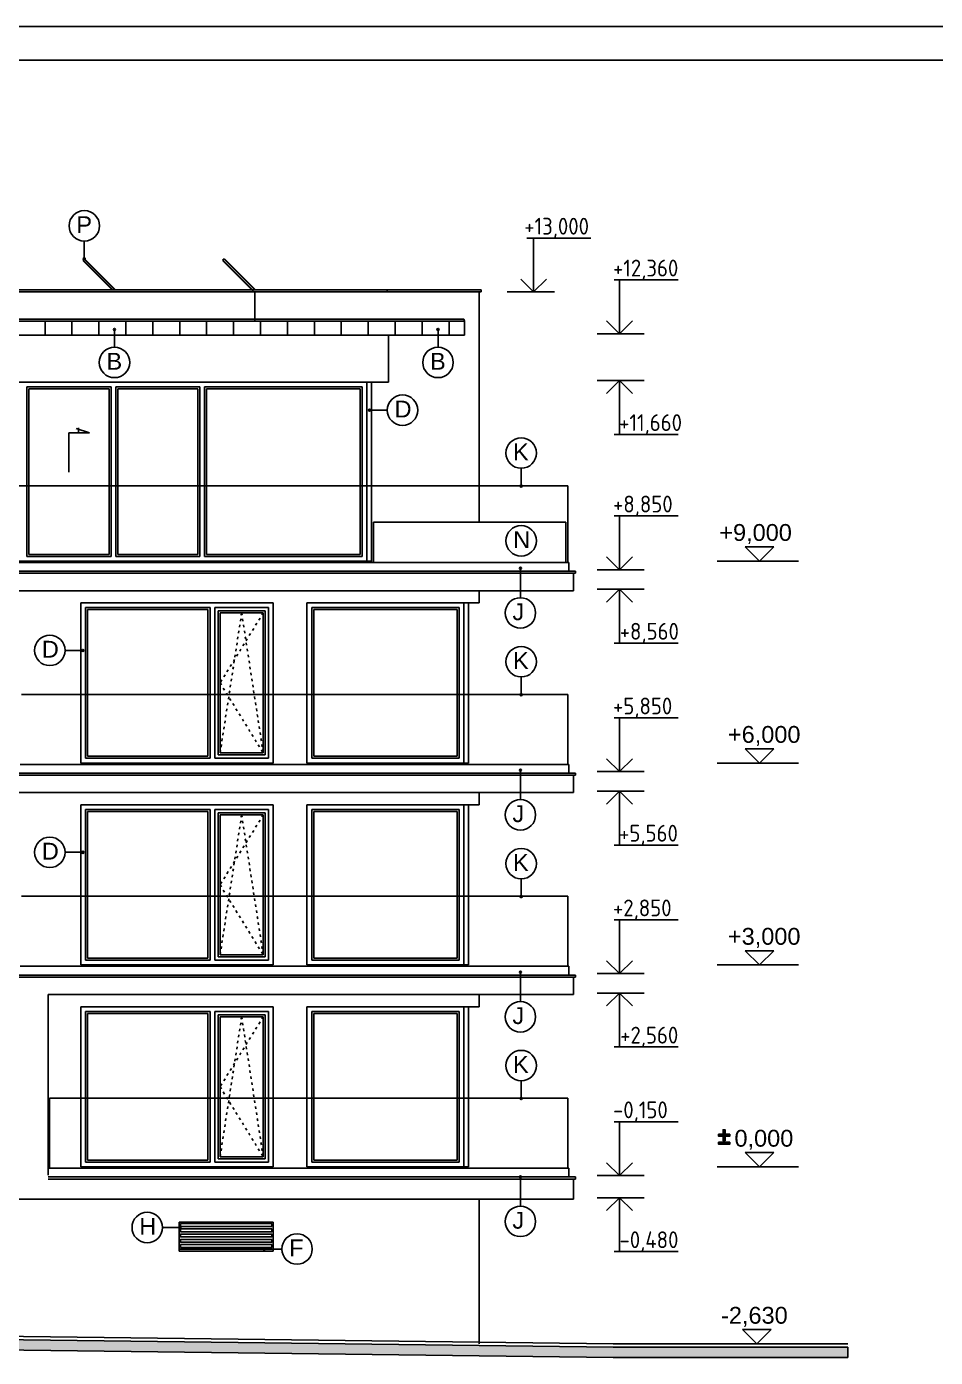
# Model space of a CAD drawing. Extents: x 3792242 to 5145247, y -1546315 to -1031918.
# Drawn here: x 4211037 to 4224535, y -1508836 to -1489065 of the extents above; entities that cross this region are included whole.
import ezdxf

# ---------------------------------------------------------------- set-up
doc = ezdxf.new("R2010")
doc.units = 0
doc.header["$MEASUREMENT"] = 0
doc.linetypes.add('ACAD_ISO03W100', pattern=[30, 12, -18])
for name, color, linetype in [('MÚRY', 1, 'CONTINUOUS'), ('OKNÁ', 143, 'CONTINUOUS'), ('osi', 253, 'CONTINUOUS'), ('TENKÁ', 7, 'CONTINUOUS'), ('ZARIADENIE', 47, 'CONTINUOUS'), ('ZARIADENIE1', 145, 'CONTINUOUS'), ('ZZ-elektro', 221, 'CONTINUOUS')]:
    doc.layers.add(name, color=color, linetype=linetype)
doc.styles.add('ARIAL', font='arial.ttf')
doc.styles.add('Style-Arial', font='arial.ttf')
doc.styles.add('STYLE1', font='isocp.shx')

# ---------------------------------------------------------------- blocks, each defined once
blk = doc.blocks.new('01')
at = {"layer": 'TENKÁ'}
h = blk.add_hatch(color=256, dxfattribs=at)
h.dxf.hatch_style = 1
h.paths.add_polyline_path([(4169737, -1507850.5), (4169873, -1507850.5), (4169873, -1507792), (4169737, -1507792), (4169737, -1507656), (4169676, -1507656), (4169676, -1507792), (4169541, -1507792), (4169541, -1507850.5), (4169676, -1507850.5), (4169676, -1507983.5), (4169737, -1507983.5)])
h = blk.add_hatch(color=256, dxfattribs=at)
h.dxf.hatch_style = 1
h.paths.add_polyline_path([(4169541, -1508027.5), (4169541, -1508086), (4169873, -1508086), (4169873, -1508027.5)])
for points in [[(4169737, -1507792), (4169737, -1507656), (4169676, -1507656), (4169676, -1507792)], [(4169676, -1507850.5), (4169541, -1507850.5), (4169541, -1507792), (4169676, -1507792)], [(4169676, -1507850.5), (4169676, -1507983.5), (4169737, -1507983.5), (4169737, -1507850.5)], [(4169737, -1507792), (4169873, -1507792), (4169873, -1507850.5), (4169737, -1507850.5)]]:
    blk.add_lwpolyline(points, dxfattribs=at)
blk.add_lwpolyline([(4169541, -1508027.5), (4169873, -1508027.5), (4169873, -1508086), (4169541, -1508086)], close=True, dxfattribs=at)

msp = doc.modelspace()

# ---------------------------------------------------------------- hatches: boundary and pattern name
at = {"layer": 'TENKÁ', "ltscale": 0.25}
h = msp.add_hatch(color=256, dxfattribs=at)
h.dxf.hatch_style = 1
h.paths.add_polyline_path([(4211879.407, -1492515.641, 1), (4211909.407, -1492515.641, 1)])
h = msp.add_hatch(color=256, dxfattribs=at)
h.dxf.hatch_style = 1
h.paths.add_polyline_path([(4212356.756, -1493563.937, 1), (4212326.756, -1493563.937, 1)])
h = msp.add_hatch(color=256, dxfattribs=at)
h.dxf.hatch_style = 1
h.paths.add_polyline_path([(4217162.756, -1493563.937, 1), (4217132.756, -1493563.937, 1)])
h = msp.add_hatch(color=256, dxfattribs=at)
h.dxf.hatch_style = 1
h.paths.add_polyline_path([(4216130.545, -1494778.871, -1), (4216130.545, -1494748.871, -1)])
h = msp.add_hatch(color=256, dxfattribs=at)
h.dxf.hatch_style = 1
h.paths.add_polyline_path([(4218368.234, -1495890.641, 1), (4218398.234, -1495890.641, 1)])
h = msp.add_hatch(color=256, dxfattribs=at)
h.dxf.hatch_style = 1
h.paths.add_polyline_path([(4218386.697, -1497112.937, 1), (4218356.697, -1497112.937, 1)])
h = msp.add_hatch(color=256, dxfattribs=at)
h.dxf.hatch_style = 1
h.paths.add_polyline_path([(4211872.007, -1498347.371, 1), (4211872.007, -1498317.371, 1)])
h = msp.add_hatch(color=256, dxfattribs=at)
h.dxf.hatch_style = 1
h.paths.add_polyline_path([(4218368.234, -1498990.641, 1), (4218398.234, -1498990.641, 1)])
h = msp.add_hatch(color=256, dxfattribs=at)
h.dxf.hatch_style = 1
h.paths.add_polyline_path([(4218386.697, -1500112.937, 1), (4218356.697, -1500112.937, 1)])
h = msp.add_hatch(color=256, dxfattribs=at)
h.dxf.hatch_style = 1
h.paths.add_polyline_path([(4211872.007, -1501347.371, 1), (4211872.007, -1501317.371, 1)])
h = msp.add_hatch(color=256, dxfattribs=at)
h.dxf.hatch_style = 1
h.paths.add_polyline_path([(4218368.234, -1501990.641, 1), (4218398.234, -1501990.641, 1)])
h = msp.add_hatch(color=256, dxfattribs=at)
h.dxf.hatch_style = 1
h.paths.add_polyline_path([(4218386.697, -1503112.937, 1), (4218356.697, -1503112.937, 1)])
h = msp.add_hatch(color=256, dxfattribs=at)
h.dxf.hatch_style = 1
h.paths.add_polyline_path([(4218368.234, -1504990.641, 1), (4218398.234, -1504990.641, 1)])
h = msp.add_hatch(color=256, dxfattribs=at)
h.dxf.hatch_style = 1
h.paths.add_polyline_path([(4218386.697, -1506152.937, 1), (4218356.697, -1506152.937, 1)])
h = msp.add_hatch(color=256, dxfattribs=at)
h.dxf.hatch_style = 1
h.paths.add_polyline_path([(4213319.198, -1506921.181, 1), (4213319.198, -1506891.181, 1)])
h = msp.add_hatch(color=256, dxfattribs=at)
h.dxf.hatch_style = 1
h.paths.add_polyline_path([(4214563.873, -1507240.641, -1), (4214563.873, -1507210.641, -1)])
at = {"layer": 'TENKÁ'}
h = msp.add_hatch(color=256, dxfattribs=at)
h.dxf.hatch_style = 1
h.paths.add_polyline_path([(4153458.095, -1507855.641), (4149572.724, -1507855.641), (4149572.724, -1508005.641), (4153457.156, -1508005.641), (4219749.915, -1508835.641), (4223236.85, -1508835.641), (4223236.85, -1508685.641), (4219750.854, -1508685.641)])

# ---------------------------------------------------------------- linework, layer by layer
at = {"layer": 'OKNÁ'}
for p, q in [((4212261.276, -1494445.641), (4211071.276, -1494445.641)), ((4211071.276, -1494445.641), (4211071.276, -1496905.641)), ((4212261.276, -1494445.641), (4212261.276, -1496905.641)), ((4213581.276, -1494445.641), (4212391.276, -1494445.641)), ((4212391.276, -1494445.641), (4212391.276, -1496905.641)), ((4213581.276, -1494445.641), (4213581.276, -1496905.641)), ((4215991.276, -1494445.641), (4213711.276, -1494445.641)), ((4213711.276, -1494445.641), (4213711.276, -1496905.641)), ((4215991.276, -1494445.641), (4215991.276, -1496905.641)), ((4211071.276, -1496905.641), (4212261.276, -1496905.641)), ((4212391.276, -1496905.641), (4213581.276, -1496905.641)), ((4213711.276, -1496905.641), (4215991.276, -1496905.641)), ((4213731.276, -1497725.641), (4211941.276, -1497725.641)), ((4211941.276, -1497725.641), (4211941.276, -1499905.641)), ((4213731.276, -1497725.641), (4213731.276, -1499905.641)), ((4214551.276, -1497775.641), (4213911.276, -1497775.641)), ((4213911.276, -1497775.641), (4213911.276, -1499855.641)), ((4214551.276, -1497775.641), (4214551.276, -1499855.641)), ((4217431.276, -1497725.641), (4215301.276, -1497725.641)), ((4215301.276, -1497725.641), (4215301.276, -1499905.641)), ((4217431.276, -1497725.641), (4217431.276, -1499905.641)), ((4211941.276, -1499905.641), (4213731.276, -1499905.641)), ((4213911.276, -1499855.641), (4214551.276, -1499855.641)), ((4215301.276, -1499905.641), (4217431.276, -1499905.641)), ((4213731.276, -1500725.641), (4211941.276, -1500725.641)), ((4211941.276, -1500725.641), (4211941.276, -1502905.641)), ((4213731.276, -1500725.641), (4213731.276, -1502905.641)), ((4217431.276, -1500725.641), (4215301.276, -1500725.641)), ((4215301.276, -1500725.641), (4215301.276, -1502905.641)), ((4217431.276, -1500725.641), (4217431.276, -1502905.641)), ((4214551.276, -1500775.641), (4213911.276, -1500775.641)), ((4213911.276, -1500775.641), (4213911.276, -1502855.641)), ((4214551.276, -1500775.641), (4214551.276, -1502855.641)), ((4211941.276, -1502905.641), (4213731.276, -1502905.641)), ((4213911.276, -1502855.641), (4214551.276, -1502855.641)), ((4215301.276, -1502905.641), (4217431.276, -1502905.641)), ((4213731.276, -1503725.641), (4211941.276, -1503725.641)), ((4211941.276, -1503725.641), (4211941.276, -1505905.641)), ((4213731.276, -1503725.641), (4213731.276, -1505905.641)), ((4217431.276, -1503725.641), (4215301.276, -1503725.641)), ((4215301.276, -1503725.641), (4215301.276, -1505905.641)), ((4217431.276, -1503725.641), (4217431.276, -1505905.641)), ((4214551.276, -1503775.641), (4213911.276, -1503775.641)), ((4213911.276, -1503775.641), (4213911.276, -1505855.641)), ((4214551.276, -1503775.641), (4214551.276, -1505855.641)), ((4211941.276, -1505905.641), (4213731.276, -1505905.641)), ((4213911.276, -1505855.641), (4214551.276, -1505855.641)), ((4215301.276, -1505905.641), (4217431.276, -1505905.641))]:
    msp.add_line(p, q, dxfattribs=at)
at = {"layer": 'OKNÁ', "ltscale": 0.25}
for p, q in [((4211774.776, -1495033.47), (4211970.276, -1495100.47)), ((4211807.776, -1495023.97), (4211807.776, -1495100.47)), ((4211666.276, -1495684.97), (4211666.276, -1495100.47)), ((4211666.276, -1495100.47), (4211970.276, -1495100.47))]:
    msp.add_line(p, q, dxfattribs=at)
at = {"layer": 'OKNÁ', "linetype": 'ACAD_ISO03W100', "ltscale": 3}
for p, q in [((4214551.276, -1497775.641), (4213911.276, -1498815.641)), ((4214231.276, -1497775.641), (4213911.276, -1499855.641)), ((4214551.276, -1499855.641), (4214231.276, -1497775.641)), ((4213911.276, -1498815.641), (4214551.276, -1499855.641)), ((4214551.276, -1500775.641), (4213911.276, -1501815.641)), ((4214231.276, -1500775.641), (4213911.276, -1502855.641)), ((4214551.276, -1502855.641), (4214231.276, -1500775.641)), ((4213911.276, -1501815.641), (4214551.276, -1502855.641)), ((4214551.276, -1503775.641), (4213911.276, -1504815.641)), ((4214231.276, -1503775.641), (4213911.276, -1505855.641)), ((4214551.276, -1505855.641), (4214231.276, -1503775.641)), ((4213911.276, -1504815.641), (4214551.276, -1505855.641))]:
    msp.add_line(p, q, dxfattribs=at)
at = {"layer": 'osi', "color": 9}
for p, q in [((4221669.527, -1508423.438), (4222093.934, -1508423.438)), ((4221669.527, -1508423.438), (4221881.73, -1508635.641)), ((4222093.934, -1508423.438), (4221881.73, -1508635.641))]:
    msp.add_line(p, q, dxfattribs=at)
at = {"layer": 'TENKÁ', "color": 7}
for p, q in [((4244788.173, -1489065.189), (4148671.359, -1489065.189)), ((4244288.173, -1489565.189), (4149171.359, -1489565.189))]:
    msp.add_line(p, q, dxfattribs=at)
at = {"layer": 'TENKÁ', "ltscale": 0.25}
for p, q in [((4211894.407, -1492251.582), (4211894.407, -1492515.641)), ((4212341.756, -1493827.996), (4212341.756, -1493563.937)), ((4217147.756, -1493827.996), (4217147.756, -1493563.937)), ((4216394.604, -1494763.871), (4216130.545, -1494763.871)), ((4218383.234, -1495626.582), (4218383.234, -1495890.641)), ((4218371.697, -1497549.496), (4218371.697, -1497112.937)), ((4211607.947, -1498332.371), (4211872.007, -1498332.371)), ((4218383.234, -1498726.582), (4218383.234, -1498990.641)), ((4218371.697, -1500549.496), (4218371.697, -1500112.937)), ((4211607.947, -1501332.371), (4211872.007, -1501332.371)), ((4218383.234, -1501726.582), (4218383.234, -1501990.641)), ((4218371.697, -1503549.496), (4218371.697, -1503112.937)), ((4218383.234, -1504726.582), (4218383.234, -1504990.641)), ((4218371.697, -1506589.496), (4218371.697, -1506152.937)), ((4213055.139, -1506906.181), (4213319.198, -1506906.181)), ((4214827.933, -1507225.641), (4214563.873, -1507225.641))]:
    msp.add_line(p, q, dxfattribs=at)
at = {"layer": 'TENKÁ', "linetype": 'ByBlock', "ltscale": 0.25}
for p, q in [((4219415.807, -1492205.641), (4218468.011, -1492205.641)), ((4218568.198, -1492205.641), (4218568.198, -1493005.641)), ((4218568.198, -1493005.641), (4218377.279, -1492814.722)), ((4218568.198, -1493005.641), (4218759.116, -1492814.722)), ((4220713.178, -1492827.911), (4219765.381, -1492827.911)), ((4219843.568, -1492827.911), (4219843.568, -1493627.912)), ((4219843.568, -1493627.911), (4219652.65, -1493436.992)), ((4219843.568, -1493627.911), (4220034.487, -1493436.992)), ((4219843.568, -1494323.912), (4219652.65, -1494514.831)), ((4219843.568, -1494323.912), (4220034.487, -1494514.831)), ((4219843.568, -1495123.912), (4219843.568, -1494323.912)), ((4220713.178, -1495123.912), (4219765.381, -1495123.912)), ((4220713.178, -1496333.911), (4219765.381, -1496333.911)), ((4219843.568, -1496333.911), (4219843.568, -1497133.912)), ((4219843.568, -1497133.911), (4219652.65, -1496942.992)), ((4219843.568, -1497133.911), (4220034.487, -1496942.992)), ((4219843.568, -1497423.912), (4219652.65, -1497614.831)), ((4219843.568, -1497423.912), (4220034.487, -1497614.831)), ((4219843.568, -1498223.912), (4219843.568, -1497423.912)), ((4220713.178, -1498223.912), (4219765.381, -1498223.912)), ((4220713.178, -1499333.911), (4219765.381, -1499333.911)), ((4219843.568, -1499333.911), (4219843.568, -1500133.912)), ((4219843.568, -1500133.911), (4219652.65, -1499942.992)), ((4219843.568, -1500133.911), (4220034.487, -1499942.992)), ((4219843.568, -1500423.912), (4219652.65, -1500614.831)), ((4219843.568, -1500423.912), (4220034.487, -1500614.831)), ((4219843.568, -1501223.912), (4219843.568, -1500423.912)), ((4220713.178, -1501223.912), (4219765.381, -1501223.912)), ((4220713.178, -1502333.911), (4219765.381, -1502333.911)), ((4219843.568, -1502333.911), (4219843.568, -1503133.912)), ((4219843.568, -1503133.911), (4219652.65, -1502942.992)), ((4219843.568, -1503133.911), (4220034.487, -1502942.992)), ((4219843.568, -1503423.912), (4219652.65, -1503614.831)), ((4219843.568, -1503423.912), (4220034.487, -1503614.831)), ((4219843.568, -1504223.912), (4219843.568, -1503423.912)), ((4220713.178, -1504223.912), (4219765.381, -1504223.912)), ((4220713.178, -1505333.911), (4219765.381, -1505333.911)), ((4219843.568, -1505333.911), (4219843.568, -1506133.912)), ((4219843.568, -1506133.911), (4219652.65, -1505942.992)), ((4219843.568, -1506133.911), (4220034.487, -1505942.992)), ((4219843.568, -1506463.912), (4219652.65, -1506654.831)), ((4219843.568, -1506463.912), (4220034.487, -1506654.831)), ((4219843.568, -1507263.912), (4219843.568, -1506463.912)), ((4220713.178, -1507263.912), (4219765.381, -1507263.912))]:
    msp.add_line(p, q, dxfattribs=at)
at = {"layer": 'TENKÁ'}
for p, q in [((4158161.276, -1492975.641), (4217791.276, -1492975.641)), ((4158161.276, -1493005.641), (4217791.276, -1493005.641)), ((4214396.276, -1493005.641), (4214396.276, -1492975.641)), ((4214426.276, -1493005.641), (4214426.276, -1493441.477)), ((4216391.276, -1493005.641), (4216391.276, -1492975.641)), ((4217761.276, -1496425.641), (4217761.276, -1493005.641)), ((4217791.276, -1493005.641), (4217791.276, -1492975.641)), ((4216411.276, -1493649.641), (4216411.276, -1494345.641)), ((4172111.276, -1494345.641), (4216411.276, -1494345.641)), ((4212291.276, -1494415.641), (4211041.276, -1494415.641)), ((4211041.276, -1494415.641), (4211041.276, -1496935.641)), ((4212291.276, -1494415.641), (4212291.276, -1496935.641)), ((4213611.276, -1494415.641), (4212361.276, -1494415.641)), ((4212361.276, -1494415.641), (4212361.276, -1496935.641)), ((4213611.276, -1494415.641), (4213611.276, -1496935.641)), ((4216021.276, -1494415.641), (4213681.276, -1494415.641)), ((4213681.276, -1494415.641), (4213681.276, -1496935.641)), ((4216021.276, -1494415.641), (4216021.276, -1496935.641)), ((4216091.276, -1497005.641), (4216091.276, -1494345.641)), ((4216161.276, -1497025.641), (4216161.276, -1494345.641)), ((4216191.276, -1497025.641), (4216191.276, -1496425.641)), ((4216191.276, -1496425.641), (4219048.276, -1496425.641)), ((4219048.276, -1497025.641), (4219048.276, -1496425.641)), ((4216161.276, -1497005.641), (4197881.276, -1497005.641)), ((4211041.276, -1496935.641), (4212291.276, -1496935.641)), ((4212361.276, -1496935.641), (4213611.276, -1496935.641)), ((4213681.276, -1496935.641), (4216021.276, -1496935.641)), ((4171491.276, -1497155.641), (4219191.276, -1497155.641)), ((4171491.276, -1497185.641), (4219191.276, -1497185.641)), ((4219161.276, -1497185.641), (4219161.276, -1497445.641)), ((4219191.276, -1497155.641), (4219191.276, -1497185.641)), ((4204711.276, -1497445.641), (4219161.276, -1497445.641)), ((4217761.276, -1497445.641), (4217761.276, -1497625.641)), ((4214701.276, -1497625.641), (4211841.276, -1497625.641)), ((4211841.276, -1497625.641), (4211841.276, -1500005.641)), ((4213761.276, -1497695.641), (4211911.276, -1497695.641)), ((4211911.276, -1497695.641), (4211911.276, -1499935.641)), ((4213761.276, -1497695.641), (4213761.276, -1499935.641)), ((4214631.276, -1497695.641), (4213831.276, -1497695.641)), ((4213831.276, -1497695.641), (4213831.276, -1499935.641)), ((4214581.276, -1497745.641), (4213881.276, -1497745.641)), ((4213881.276, -1497745.641), (4213881.276, -1499885.641)), ((4214581.276, -1497745.641), (4214581.276, -1499885.641)), ((4214631.276, -1497695.641), (4214631.276, -1499935.641)), ((4214701.276, -1497625.641), (4214701.276, -1500005.641)), ((4215201.276, -1497625.641), (4215201.276, -1500005.641)), ((4217761.276, -1497625.641), (4215201.276, -1497625.641)), ((4217461.276, -1497695.641), (4215271.276, -1497695.641)), ((4215271.276, -1497695.641), (4215271.276, -1499935.641)), ((4217461.276, -1497695.641), (4217461.276, -1499935.641)), ((4217531.276, -1497625.641), (4217531.276, -1500005.641)), ((4217601.276, -1497625.641), (4217601.276, -1500005.641)), ((4211911.276, -1499935.641), (4213761.276, -1499935.641)), ((4213831.276, -1499935.641), (4214631.276, -1499935.641)), ((4213881.276, -1499885.641), (4214581.276, -1499885.641)), ((4215271.276, -1499935.641), (4217461.276, -1499935.641)), ((4204711.276, -1500155.641), (4219191.276, -1500155.641)), ((4214701.276, -1500005.641), (4211841.276, -1500005.641)), ((4217601.276, -1500005.641), (4215201.276, -1500005.641)), ((4219191.276, -1500155.641), (4219191.276, -1500185.641)), ((4204711.276, -1500185.641), (4219191.276, -1500185.641)), ((4219161.276, -1500185.641), (4219161.276, -1500445.641)), ((4198471.276, -1500445.641), (4219161.276, -1500445.641)), ((4217761.276, -1500445.641), (4217761.276, -1500625.641)), ((4214701.276, -1500625.641), (4211841.276, -1500625.641)), ((4211841.276, -1500625.641), (4211841.276, -1503005.641)), ((4213761.276, -1500695.641), (4211911.276, -1500695.641)), ((4211911.276, -1500695.641), (4211911.276, -1502935.641)), ((4213761.276, -1500695.641), (4213761.276, -1502935.641)), ((4214631.276, -1500695.641), (4213831.276, -1500695.641)), ((4213831.276, -1500695.641), (4213831.276, -1502935.641)), ((4214581.276, -1500745.641), (4213881.276, -1500745.641)), ((4213881.276, -1500745.641), (4213881.276, -1502885.641)), ((4214581.276, -1500745.641), (4214581.276, -1502885.641)), ((4214631.276, -1500695.641), (4214631.276, -1502935.641)), ((4214701.276, -1500625.641), (4214701.276, -1503005.641)), ((4215201.276, -1500625.641), (4215201.276, -1503005.641)), ((4217761.276, -1500625.641), (4215201.276, -1500625.641)), ((4217461.276, -1500695.641), (4215271.276, -1500695.641)), ((4215271.276, -1500695.641), (4215271.276, -1502935.641)), ((4217461.276, -1500695.641), (4217461.276, -1502935.641)), ((4217531.276, -1500625.641), (4217531.276, -1503005.641)), ((4217601.276, -1500625.641), (4217601.276, -1503005.641)), ((4211911.276, -1502935.641), (4213761.276, -1502935.641)), ((4213831.276, -1502935.641), (4214631.276, -1502935.641)), ((4213881.276, -1502885.641), (4214581.276, -1502885.641)), ((4215271.276, -1502935.641), (4217461.276, -1502935.641)), ((4214701.276, -1503005.641), (4211841.276, -1503005.641)), ((4217601.276, -1503005.641), (4215201.276, -1503005.641)), ((4198471.276, -1503155.641), (4219191.276, -1503155.641)), ((4198471.276, -1503185.641), (4219191.276, -1503185.641)), ((4219161.276, -1503185.641), (4219161.276, -1503445.641)), ((4219191.276, -1503155.641), (4219191.276, -1503185.641)), ((4211356.276, -1503445.641), (4219161.276, -1503445.641)), ((4211356.276, -1503445.641), (4211356.276, -1506130.371)), ((4217761.276, -1503445.641), (4217761.276, -1503625.641)), ((4214701.276, -1503625.641), (4211841.276, -1503625.641)), ((4211841.276, -1503625.641), (4211841.276, -1506005.641)), ((4213761.276, -1503695.641), (4211911.276, -1503695.641)), ((4211911.276, -1503695.641), (4211911.276, -1505935.641)), ((4213761.276, -1503695.641), (4213761.276, -1505935.641)), ((4214631.276, -1503695.641), (4213831.276, -1503695.641)), ((4213831.276, -1503695.641), (4213831.276, -1505935.641)), ((4214631.276, -1503695.641), (4214631.276, -1505935.641)), ((4214701.276, -1503625.641), (4214701.276, -1506005.641)), ((4215201.276, -1503625.641), (4215201.276, -1506005.641)), ((4217761.276, -1503625.641), (4215201.276, -1503625.641)), ((4217461.276, -1503695.641), (4215271.276, -1503695.641)), ((4215271.276, -1503695.641), (4215271.276, -1505935.641)), ((4217461.276, -1503695.641), (4217461.276, -1505935.641)), ((4217531.276, -1503625.641), (4217531.276, -1506005.641)), ((4217601.276, -1503625.641), (4217601.276, -1506005.641)), ((4214581.276, -1503745.641), (4213881.276, -1503745.641)), ((4213881.276, -1503745.641), (4213881.276, -1505885.641)), ((4214581.276, -1503745.641), (4214581.276, -1505885.641)), ((4213881.276, -1505885.641), (4214581.276, -1505885.641)), ((4214701.276, -1506005.641), (4211841.276, -1506005.641)), ((4211911.276, -1505935.641), (4213761.276, -1505935.641)), ((4213831.276, -1505935.641), (4214631.276, -1505935.641)), ((4217601.276, -1506005.641), (4215201.276, -1506005.641)), ((4215271.276, -1505935.641), (4217461.276, -1505935.641)), ((4211356.276, -1506155.641), (4219191.276, -1506155.641)), ((4211356.276, -1506185.641), (4219191.276, -1506185.641)), ((4219161.276, -1506185.641), (4219161.276, -1506485.641)), ((4219191.276, -1506155.641), (4219191.276, -1506185.641)), ((4171491.276, -1506485.641), (4219161.276, -1506485.641)), ((4217761.276, -1506485.641), (4217761.276, -1508635.641)), ((4219750.854, -1508685.641), (4153458.095, -1507855.641)), ((4219751.166, -1508635.641), (4153458.408, -1507805.641)), ((4219749.915, -1508835.641), (4153457.156, -1508005.641)), ((4223236.85, -1508635.641), (4219751.166, -1508635.641)), ((4223236.85, -1508835.641), (4219749.915, -1508835.641)), ((4223236.85, -1508685.641), (4219750.854, -1508685.641)), ((4223236.85, -1508685.641), (4223236.85, -1508835.641))]:
    msp.add_line(p, q, dxfattribs=at)
at = {"layer": 'TENKÁ', "color": 8}
for p, q in [((4218876.085, -1493005.641), (4218176.085, -1493005.641)), ((4172111.276, -1493411.477), (4217530.357, -1493411.477)), ((4172111.276, -1493441.477), (4217541.276, -1493441.477)), ((4211311.276, -1493649.641), (4211311.276, -1493441.477)), ((4211711.276, -1493649.641), (4211711.276, -1493441.477)), ((4212111.276, -1493649.641), (4212111.276, -1493441.477)), ((4212511.276, -1493649.641), (4212511.276, -1493441.477)), ((4212911.276, -1493649.641), (4212911.276, -1493441.477)), ((4213311.276, -1493649.641), (4213311.276, -1493441.477)), ((4213711.276, -1493649.641), (4213711.276, -1493441.477)), ((4214111.276, -1493649.641), (4214111.276, -1493441.477)), ((4214511.276, -1493649.641), (4214511.276, -1493441.477)), ((4214911.276, -1493649.641), (4214911.276, -1493441.477)), ((4215311.276, -1493649.641), (4215311.276, -1493441.477)), ((4215711.276, -1493649.641), (4215711.276, -1493441.477)), ((4216111.276, -1493649.641), (4216111.276, -1493441.477)), ((4216511.276, -1493649.641), (4216511.276, -1493441.477)), ((4216911.276, -1493649.641), (4216911.276, -1493441.477)), ((4217311.276, -1493649.641), (4217311.276, -1493441.477)), ((4217541.276, -1493441.477), (4217530.357, -1493411.477)), ((4217541.276, -1493649.641), (4217541.276, -1493441.477)), ((4172111.276, -1493649.641), (4217541.276, -1493649.641)), ((4220209.455, -1493627.912), (4219509.455, -1493627.912)), ((4220209.455, -1494323.912), (4219509.455, -1494323.912)), ((4221711.658, -1496793.438), (4222136.066, -1496793.438)), ((4221711.658, -1496793.438), (4221923.862, -1497005.641)), ((4222136.066, -1496793.438), (4221923.862, -1497005.641)), ((4221292.439, -1497005.641), (4222501.122, -1497005.641)), ((4172111.276, -1497025.641), (4219091.276, -1497025.641)), ((4219091.276, -1497025.641), (4219091.276, -1497155.641)), ((4220209.455, -1497133.912), (4219509.455, -1497133.912)), ((4220209.455, -1497423.912), (4219509.455, -1497423.912)), ((4221711.658, -1499793.438), (4222136.066, -1499793.438)), ((4221711.658, -1499793.438), (4221923.862, -1500005.641)), ((4222136.066, -1499793.438), (4221923.862, -1500005.641)), ((4219091.276, -1500025.641), (4210941.276, -1500025.641)), ((4219091.276, -1500025.641), (4219091.276, -1500155.641)), ((4220209.455, -1500133.912), (4219509.455, -1500133.912)), ((4221292.439, -1500005.641), (4222501.122, -1500005.641)), ((4220209.455, -1500423.912), (4219509.455, -1500423.912)), ((4221711.658, -1502793.438), (4222136.066, -1502793.438)), ((4221711.658, -1502793.438), (4221923.862, -1503005.641)), ((4222136.066, -1502793.438), (4221923.862, -1503005.641)), ((4219091.276, -1503025.641), (4210941.276, -1503025.641)), ((4219091.276, -1503025.641), (4219091.276, -1503155.641)), ((4220209.455, -1503133.912), (4219509.455, -1503133.912)), ((4221292.439, -1503005.641), (4222501.122, -1503005.641)), ((4220209.455, -1503423.912), (4219509.455, -1503423.912)), ((4221711.658, -1505793.438), (4222136.066, -1505793.438)), ((4221711.658, -1505793.438), (4221923.862, -1506005.641)), ((4222136.066, -1505793.438), (4221923.862, -1506005.641)), ((4211356.276, -1506025.641), (4219091.276, -1506025.641)), ((4219091.276, -1506025.641), (4219091.276, -1506155.641)), ((4221292.439, -1506005.641), (4222501.122, -1506005.641)), ((4220209.455, -1506133.912), (4219509.455, -1506133.912)), ((4220209.455, -1506463.912), (4219509.455, -1506463.912)), ((4213301.276, -1506825.641), (4213301.276, -1507255.641)), ((4213301.276, -1506825.641), (4214701.276, -1506825.641)), ((4214701.276, -1506825.641), (4214701.276, -1507255.641)), ((4213301.276, -1507225.641), (4214701.276, -1507225.641)), ((4213301.276, -1507255.641), (4214701.276, -1507255.641))]:
    msp.add_line(p, q, dxfattribs=at)
for points in [[(4214679.276, -1506848.391), (4213323.276, -1506848.391), (4213323.276, -1506890.891), (4214679.276, -1506890.891)], [(4214679.276, -1506926.391), (4213323.276, -1506926.391), (4213323.276, -1506968.891), (4214679.276, -1506968.891)], [(4214679.276, -1507004.391), (4213323.276, -1507004.391), (4213323.276, -1507046.891), (4214679.276, -1507046.891)], [(4214679.276, -1507082.391), (4213323.276, -1507082.391), (4213323.276, -1507124.891), (4214679.276, -1507124.891)], [(4214679.276, -1507160.391), (4213323.276, -1507160.391), (4213323.276, -1507202.891), (4214679.276, -1507202.891)]]:
    msp.add_lwpolyline(points, close=True, dxfattribs=at)
at = {"layer": 'TENKÁ', "ltscale": 0.25}
for centre, radius in [((4211894.407, -1492025.41), 226.172), ((4211894.407, -1492515.641), 15), ((4212341.756, -1493563.937), 15), ((4217147.756, -1493563.937), 15), ((4212341.756, -1494054.168), 226.172), ((4217147.756, -1494054.168), 226.172), ((4216620.776, -1494763.871), 226.172), ((4216130.545, -1494763.871), 15), ((4218383.234, -1495400.41), 226.172), ((4218383.234, -1495890.641), 15), ((4218382.756, -1496704.788), 226.172), ((4218371.697, -1497112.937), 15), ((4218371.697, -1497775.668), 226.172), ((4211381.776, -1498332.371), 226.172), ((4211872.007, -1498332.371), 15), ((4218383.234, -1498500.41), 226.172), ((4218383.234, -1498990.641), 15), ((4218371.697, -1500112.937), 15), ((4218371.697, -1500775.668), 226.172), ((4211381.776, -1501332.371), 226.172), ((4211872.007, -1501332.371), 15), ((4218383.234, -1501500.41), 226.172), ((4218383.234, -1501990.641), 15), ((4218371.697, -1503112.937), 15), ((4218371.697, -1503775.668), 226.172), ((4218383.234, -1504500.41), 226.172), ((4218383.234, -1504990.641), 15), ((4218371.697, -1506152.937), 15), ((4212828.967, -1506906.181), 226.172), ((4218371.697, -1506815.668), 226.172), ((4213319.198, -1506906.181), 15), ((4215054.104, -1507225.641), 226.172), ((4214563.873, -1507225.641), 15)]:
    msp.add_circle(centre, radius, dxfattribs=at)
at = {"layer": 'ZARIADENIE1'}
for p, q in [((4184776.276, -1495885.641), (4219078.276, -1495885.641)), ((4219078.276, -1497025.641), (4219078.276, -1495885.641)), ((4219078.276, -1498985.641), (4210961.276, -1498985.641)), ((4219078.276, -1500025.641), (4219078.276, -1498985.641)), ((4219078.276, -1501985.641), (4210961.276, -1501985.641)), ((4219078.276, -1503025.641), (4219078.276, -1501985.641)), ((4211376.276, -1504985.641), (4219078.276, -1504985.641)), ((4211376.276, -1504985.641), (4211376.276, -1506025.641)), ((4219078.276, -1506025.641), (4219078.276, -1504985.641))]:
    msp.add_line(p, q, dxfattribs=at)
at = {"layer": 'ZZ-elektro', "color": 253, "lineweight": 30, "ltscale": 10}
for p, q in [((4211894.407, -1492515.641), (4211873.194, -1492536.855)), ((4211873.194, -1492536.855), (4212311.981, -1492975.641)), ((4211894.407, -1492515.641), (4212354.407, -1492975.641)), ((4213970.407, -1492515.641), (4213949.194, -1492536.855)), ((4213949.194, -1492536.855), (4214387.981, -1492975.641)), ((4213970.407, -1492515.641), (4214430.407, -1492975.641))]:
    msp.add_line(p, q, dxfattribs=at)

# ---------------------------------------------------------------- block references
at = {"layer": 'ZARIADENIE', "xscale": 0.5, "yscale": 0.5, "zscale": 0.5}
msp.add_blockref('01', (2136543.742, -751625.506), dxfattribs=at)

# ---------------------------------------------------------------- texts
at = {"layer": 'MÚRY', "color": 0, "ltscale": 0.25, "style": 'Style-Arial'}
for s, p in [('+9,000', (4221325.914, -1496705.346)), ('+6,000', (4221454.042, -1499705.346)), ('+3,000', (4221454.042, -1502705.346)), (' 0,000', (4221454.042, -1505705.346)), ('-2,630', (4221351.941, -1508335.346))]:
    msp.add_text(s, height=250, dxfattribs=at).set_placement(p)
at = {"layer": 'TENKÁ', "lineweight": 40, "ltscale": 0.25, "style": 'ARIAL'}
for s, p in [('P', (4211776.22, -1492133.301)), ('B', (4212223.569, -1494162.059)), ('B', (4217029.569, -1494162.059)), ('D', (4216502.589, -1494871.762)), ('K', (4218261.048, -1495508.301)), ('N', (4218264.569, -1496812.679)), ('J', (4218253.511, -1497883.559)), ('D', (4211263.589, -1498440.262)), ('K', (4218261.048, -1498608.301)), ('J', (4218253.511, -1500883.559)), ('D', (4211263.589, -1501440.262)), ('K', (4218261.048, -1501608.301)), ('J', (4218253.511, -1503883.559)), ('K', (4218261.048, -1504608.301)), ('J', (4218253.511, -1506923.559)), ('H', (4212710.781, -1507014.072)), ('F', (4214935.918, -1507333.532))]:
    msp.add_text(s, height=250, dxfattribs=at).set_placement(p)
at = {"layer": 'TENKÁ', "ltscale": 0.25, "style": 'STYLE1'}
for s, p in [('+13,000', (4218428.976, -1492155.599)), ('+12,360', (4219747.254, -1492777.258)), ('+11,660', (4219838.254, -1495073.259)), ('+8,850', (4219747.254, -1496283.258)), ('+8,560', (4219846.644, -1498173.259)), ('+5,850', (4219747.254, -1499283.258)), ('+5,560', (4219837.644, -1501173.259)), ('+2,850', (4219747.254, -1502283.258)), ('+2,560', (4219853.644, -1504173.259)), ('-0,150', (4219747.254, -1505283.258)), ('-0,480', (4219843.644, -1507213.259))]:
    msp.add_text(s, height=250, dxfattribs=at).set_placement(p)

doc.saveas('drawing.dxf')
